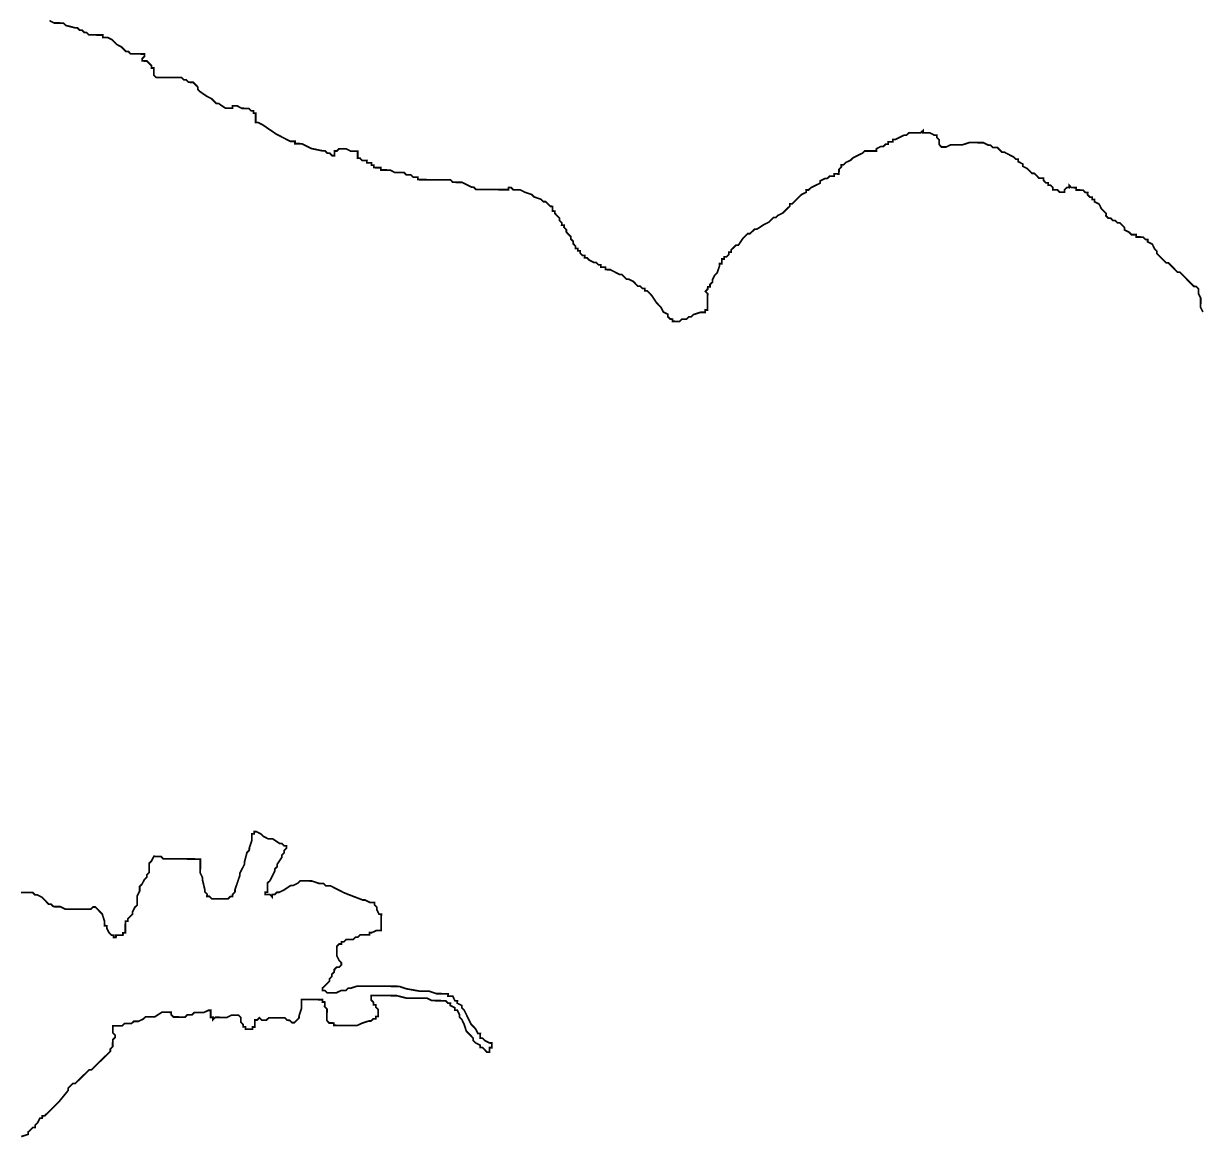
# Model space of a CAD drawing. Header units: metres. Extents: x 290190 to 339802, y 1811045 to 1991312.
# Drawn here: x 318539 to 320579, y 1882438 to 1884368 of the extents above; entities that cross this region are included whole.
import ezdxf

# ---------------------------------------------------------------- set-up
doc = ezdxf.new("R2010")
doc.units = ezdxf.units.M
doc.header["$MEASUREMENT"] = 0
doc.layers.add('HAZARDS LINE', color=1, linetype='Continuous')

msp = doc.modelspace()

# ---------------------------------------------------------------- linework, layer by layer
at = {"layer": 'HAZARDS LINE', "lineweight": 18}
for points in [[(318584.4, 1884372.6, 3.02, 3.02, 0), (318592.4, 1884368.5, 3.02, 3.02, 0), (318600.5, 1884368.5, 3.02, 3.02, 0), (318604.5, 1884368.4, 3.02, 3.02, 0), (318608.6, 1884368.4, 3.02, 3.02, 0), (318612.5, 1884364.3, 3.02, 3.02, 0), (318628.6, 1884360.2, 3.02, 3.02, 0), (318632.7, 1884360.1, 3.02, 3.02, 0), (318636.6, 1884356.1, 3.02, 3.02, 0), (318640.7, 1884356, 3.02, 3.02, 0), (318644.7, 1884352, 3.02, 3.02, 0), (318648.7, 1884351.9, 3.02, 3.02, 0), (318652.7, 1884347.9, 3.02, 3.02, 0), (318656.7, 1884347.8, 3.02, 3.02, 0), (318660.7, 1884347.8, 3.02, 3.02, 0), (318664.8, 1884347.8, 3.02, 3.02, 0), (318668.8, 1884347.7, 3.02, 3.02, 0), (318672.8, 1884347.7, 3.02, 3.02, 0), (318676.9, 1884347.7, 3.02, 3.02, 0), (318676.8, 1884343.6, 3.02, 3.02, 0), (318684.9, 1884343.6, 3.02, 3.02, 0), (318692.9, 1884339.5, 3.02, 3.02, 0), (318696.9, 1884335.4, 3.02, 3.02, 0), (318700.9, 1884331.3, 3.02, 3.02, 0), (318708.9, 1884327.2, 3.02, 3.02, 0), (318716.9, 1884319.1, 3.02, 3.02, 0), (318720.9, 1884319.1, 3.02, 3.02, 0), (318724.9, 1884315, 3.02, 3.02, 0), (318728.9, 1884315, 3.02, 3.02, 0), (318733, 1884314.9, 3.02, 3.02, 0), (318737, 1884314.9, 3.02, 3.02, 0), (318741, 1884314.9, 3.02, 3.02, 0), (318745, 1884314.8, 3.02, 3.02, 0), (318749.1, 1884314.8, 3.02, 3.02, 0), (318749, 1884310.8, 3.02, 3.02, 0), (318745, 1884306.8, 3.02, 3.02, 0), (318744.9, 1884302.8, 3.02, 3.02, 0), (318749, 1884302.7, 3.02, 3.02, 0), (318753, 1884302.7, 3.02, 3.02, 0), (318757, 1884298.6, 3.02, 3.02, 0), (318761, 1884294.6, 3.02, 3.02, 0), (318760.9, 1884290.5, 3.02, 3.02, 0), (318765, 1884290.5, 3.02, 3.02, 0), (318764.9, 1884286.5, 3.02, 3.02, 0), (318764.9, 1884282.4, 3.02, 3.02, 0), (318764.9, 1884278.4, 3.02, 3.02, 0), (318768.9, 1884274.3, 3.02, 3.02, 0), (318772.9, 1884274.3, 3.02, 3.02, 0), (318780.9, 1884274.2, 3.02, 3.02, 0), (318785, 1884274.2, 3.02, 3.02, 0), (318793, 1884274.1, 3.02, 3.02, 0), (318797.1, 1884274.1, 3.02, 3.02, 0), (318801.1, 1884274.1, 3.02, 3.02, 0), (318805.1, 1884274, 3.02, 3.02, 0), (318813.2, 1884274, 3.02, 3.02, 0), (318817.2, 1884269.9, 3.02, 3.02, 0), (318821.2, 1884269.9, 3.02, 3.02, 0), (318825.2, 1884265.8, 3.02, 3.02, 0), (318833.2, 1884265.7, 3.02, 3.02, 0), (318837.2, 1884261.7, 3.02, 3.02, 0), (318841.2, 1884257.6, 3.02, 3.02, 0), (318841.2, 1884253.6, 3.02, 3.02, 0), (318845.2, 1884249.5, 3.02, 3.02, 0), (318857.2, 1884241.3, 3.02, 3.02, 0), (318865.2, 1884237.3, 3.02, 3.02, 0), (318869.2, 1884233.2, 3.02, 3.02, 0), (318873.2, 1884229.1, 3.02, 3.02, 0), (318877.2, 1884229.1, 3.02, 3.02, 0), (318889.2, 1884220.9, 3.02, 3.02, 0), (318893.3, 1884220.9, 3.02, 3.02, 0), (318897.3, 1884220.9, 3.02, 3.02, 0), (318901.3, 1884220.8, 3.02, 3.02, 0), (318901.4, 1884224.9, 3.02, 3.02, 0), (318905.4, 1884224.8, 3.02, 3.02, 0), (318909.4, 1884224.8, 3.02, 3.02, 0), (318917.4, 1884220.7, 3.02, 3.02, 0), (318921.5, 1884220.6, 3.02, 3.02, 0), (318925.5, 1884220.6, 3.02, 3.02, 0), (318929.5, 1884220.6, 3.02, 3.02, 0), (318933.5, 1884216.5, 3.02, 3.02, 0), (318937.5, 1884216.5, 3.02, 3.02, 0), (318937.5, 1884212.4, 3.02, 3.02, 0), (318941.5, 1884212.4, 3.02, 3.02, 0), (318941.5, 1884208.4, 3.02, 3.02, 0), (318941.5, 1884204.4, 3.02, 3.02, 0), (318941.4, 1884200.3, 3.02, 3.02, 0), (318941.4, 1884196.3, 3.02, 3.02, 0), (318945.4, 1884196.3, 3.02, 3.02, 0), (318953.4, 1884192.2, 3.02, 3.02, 0), (318977.5, 1884175.8, 3.02, 3.02, 0), (318985.5, 1884171.7, 3.02, 3.02, 0), (318993.5, 1884167.6, 3.02, 3.02, 0), (319001.5, 1884163.5, 3.02, 3.02, 0), (319005.5, 1884163.5, 3.02, 3.02, 0), (319009.6, 1884163.5, 3.02, 3.02, 0), (319009.5, 1884159.5, 3.02, 3.02, 0), (319017.6, 1884159.4, 3.02, 3.02, 0), (319021.6, 1884159.3, 3.02, 3.02, 0), (319029.6, 1884155.2, 3.02, 3.02, 0), (319037.7, 1884151.1, 3.02, 3.02, 0), (319057.8, 1884146.9, 3.02, 3.02, 0), (319061.8, 1884146.9, 3.02, 3.02, 0), (319065.8, 1884142.8, 3.02, 3.02, 0), (319069.8, 1884142.8, 3.02, 3.02, 0), (319073.8, 1884138.7, 3.02, 3.02, 0), (319077.8, 1884138.7, 3.02, 3.02, 0), (319077.9, 1884142.7, 3.02, 3.02, 0), (319077.9, 1884146.8, 3.02, 3.02, 0), (319081.9, 1884146.7, 3.02, 3.02, 0), (319086, 1884150.7, 3.02, 3.02, 0), (319090, 1884150.7, 3.02, 3.02, 0), (319094.1, 1884150.7, 3.02, 3.02, 0), (319098.1, 1884150.6, 3.02, 3.02, 0), (319106.1, 1884146.5, 3.02, 3.02, 0), (319110.1, 1884146.5, 3.02, 3.02, 0), (319114.2, 1884146.5, 3.02, 3.02, 0), (319118.2, 1884146.4, 3.02, 3.02, 0), (319118.1, 1884142.4, 3.02, 3.02, 0), (319118.1, 1884138.4, 3.02, 3.02, 0), (319118.1, 1884134.3, 3.02, 3.02, 0), (319122.1, 1884134.3, 3.02, 3.02, 0), (319126.1, 1884130.2, 3.02, 3.02, 0), (319130.1, 1884130.2, 3.02, 3.02, 0), (319134.2, 1884130.2, 3.02, 3.02, 0), (319134.1, 1884126.1, 3.02, 3.02, 0), (319138.1, 1884126.1, 3.02, 3.02, 0), (319142.2, 1884126.1, 3.02, 3.02, 0), (319142.1, 1884122, 3.02, 3.02, 0), (319146.2, 1884122, 3.02, 3.02, 0), (319146.1, 1884118, 3.02, 3.02, 0), (319150.2, 1884117.9, 3.02, 3.02, 0), (319154.2, 1884117.9, 3.02, 3.02, 0), (319158.2, 1884117.9, 3.02, 3.02, 0), (319158.2, 1884113.8, 3.02, 3.02, 0), (319162.2, 1884113.8, 3.02, 3.02, 0), (319166.2, 1884113.8, 3.02, 3.02, 0), (319174.3, 1884113.7, 3.02, 3.02, 0), (319182.3, 1884109.6, 3.02, 3.02, 0), (319186.3, 1884109.6, 3.02, 3.02, 0), (319190.4, 1884109.5, 3.02, 3.02, 0), (319198.4, 1884109.5, 3.02, 3.02, 0), (319202.4, 1884105.4, 3.02, 3.02, 0), (319206.4, 1884105.4, 3.02, 3.02, 0), (319210.5, 1884105.3, 3.02, 3.02, 0), (319214.5, 1884101.3, 3.02, 3.02, 0), (319222.5, 1884101.2, 3.02, 3.02, 0), (319222.5, 1884097.2, 3.02, 3.02, 0), (319226.5, 1884097.1, 3.02, 3.02, 0), (319230.5, 1884097.1, 3.02, 3.02, 0), (319234.6, 1884097.1, 3.02, 3.02, 0), (319238.6, 1884097, 3.02, 3.02, 0), (319242.6, 1884097, 3.02, 3.02, 0), (319246.7, 1884097, 3.02, 3.02, 0), (319250.7, 1884096.9, 3.02, 3.02, 0), (319254.7, 1884096.9, 3.02, 3.02, 0), (319258.7, 1884096.9, 3.02, 3.02, 0), (319266.8, 1884096.8, 3.02, 3.02, 0), (319270.8, 1884096.8, 3.02, 3.02, 0), (319278.9, 1884096.7, 3.02, 3.02, 0), (319282.9, 1884092.6, 3.02, 3.02, 0), (319290.9, 1884092.5, 3.02, 3.02, 0), (319294.9, 1884092.5, 3.02, 3.02, 0), (319299, 1884092.5, 3.02, 3.02, 0), (319315, 1884084.3, 3.02, 3.02, 0), (319319, 1884084.2, 3.02, 3.02, 0), (319323, 1884080.2, 3.02, 3.02, 0), (319327.1, 1884080.1, 3.02, 3.02, 0), (319331.1, 1884080.1, 3.02, 3.02, 0), (319343.2, 1884080, 3.02, 3.02, 0), (319347.2, 1884080, 3.02, 3.02, 0), (319351.2, 1884079.9, 3.02, 3.02, 0), (319359.3, 1884079.9, 3.02, 3.02, 0), (319363.3, 1884079.8, 3.02, 3.02, 0), (319367.3, 1884079.8, 3.02, 3.02, 0), (319379.4, 1884079.7, 3.02, 3.02, 0), (319379.5, 1884083.7, 3.02, 3.02, 0), (319383.5, 1884083.7, 3.02, 3.02, 0), (319387.5, 1884079.6, 3.02, 3.02, 0), (319391.5, 1884079.6, 3.02, 3.02, 0), (319395.5, 1884079.6, 3.02, 3.02, 0), (319399.6, 1884079.5, 3.02, 3.02, 0), (319407.6, 1884075.4, 3.02, 3.02, 0), (319419.6, 1884071.3, 3.02, 3.02, 0), (319423.6, 1884067.2, 3.02, 3.02, 0), (319435.7, 1884063.1, 3.02, 3.02, 0), (319439.7, 1884059, 3.02, 3.02, 0), (319443.7, 1884059, 3.02, 3.02, 0), (319447.7, 1884054.9, 3.02, 3.02, 0), (319451.7, 1884050.9, 3.02, 3.02, 0), (319455.7, 1884050.8, 3.02, 3.02, 0), (319455.7, 1884046.8, 3.02, 3.02, 0), (319455.6, 1884042.8, 3.02, 3.02, 0), (319459.7, 1884042.7, 3.02, 3.02, 0), (319459.6, 1884038.7, 3.02, 3.02, 0), (319463.6, 1884034.6, 3.02, 3.02, 0), (319467.6, 1884030.6, 3.02, 3.02, 0), (319467.6, 1884026.6, 3.02, 3.02, 0), (319471.6, 1884022.5, 3.02, 3.02, 0), (319471.5, 1884018.5, 3.02, 3.02, 0), (319475.6, 1884018.4, 3.02, 3.02, 0), (319475.5, 1884014.4, 3.02, 3.02, 0), (319479.5, 1884010.3, 3.02, 3.02, 0), (319479.5, 1884006.3, 3.02, 3.02, 0), (319483.5, 1884002.2, 3.02, 3.02, 0), (319487.5, 1883998.2, 3.02, 3.02, 0), (319487.4, 1883994.2, 3.02, 3.02, 0), (319491.4, 1883990.1, 3.02, 3.02, 0), (319491.4, 1883986.1, 3.02, 3.02, 0), (319495.4, 1883982, 3.02, 3.02, 0), (319495.4, 1883978, 3.02, 3.02, 0), (319499.4, 1883977.9, 3.02, 3.02, 0), (319499.3, 1883973.9, 3.02, 3.02, 0), (319503.4, 1883973.9, 3.02, 3.02, 0), (319503.3, 1883969.8, 3.02, 3.02, 0), (319507.3, 1883965.8, 3.02, 3.02, 0), (319511.4, 1883965.7, 3.02, 3.02, 0), (319511.3, 1883961.7, 3.02, 3.02, 0), (319515.4, 1883961.7, 3.02, 3.02, 0), (319519.3, 1883957.6, 3.02, 3.02, 0), (319527.4, 1883953.5, 3.02, 3.02, 0), (319531.4, 1883953.5, 3.02, 3.02, 0), (319535.4, 1883949.4, 3.02, 3.02, 0), (319539.4, 1883949.4, 3.02, 3.02, 0), (319539.4, 1883945.4, 3.02, 3.02, 0), (319543.4, 1883945.3, 3.02, 3.02, 0), (319547.4, 1883945.3, 3.02, 3.02, 0), (319547.4, 1883941.3, 3.02, 3.02, 0), (319551.4, 1883941.2, 3.02, 3.02, 0), (319555.5, 1883941.2, 3.02, 3.02, 0), (319563.5, 1883937.1, 3.02, 3.02, 0), (319571.5, 1883933, 3.02, 3.02, 0), (319575.5, 1883933, 3.02, 3.02, 0), (319579.5, 1883928.9, 3.02, 3.02, 0), (319583.5, 1883924.8, 3.02, 3.02, 0), (319587.5, 1883924.8, 3.02, 3.02, 0), (319595.6, 1883920.7, 3.02, 3.02, 0), (319599.5, 1883916.6, 3.02, 3.02, 0), (319603.5, 1883912.6, 3.02, 3.02, 0), (319607.6, 1883912.5, 3.02, 3.02, 0), (319611.6, 1883908.5, 3.02, 3.02, 0), (319615.6, 1883908.4, 3.02, 3.02, 0), (319615.6, 1883904.4, 3.02, 3.02, 0), (319619.6, 1883904.4, 3.02, 3.02, 0), (319623.6, 1883900.3, 3.02, 3.02, 0), (319627.6, 1883896.2, 3.02, 3.02, 0), (319635.5, 1883884.1, 3.02, 3.02, 0), (319643.5, 1883876, 3.02, 3.02, 0), (319647.5, 1883867.9, 3.02, 3.02, 0), (319655.5, 1883863.8, 3.02, 3.02, 0), (319655.4, 1883859.7, 3.02, 3.02, 0), (319659.4, 1883855.7, 3.02, 3.02, 0), (319663.5, 1883855.6, 3.02, 3.02, 0), (319663.4, 1883851.6, 3.02, 3.02, 0), (319667.5, 1883851.6, 3.02, 3.02, 0), (319671.5, 1883851.5, 3.02, 3.02, 0), (319675.5, 1883851.5, 3.02, 3.02, 0), (319679.6, 1883855.5, 3.02, 3.02, 0), (319683.6, 1883855.5, 3.02, 3.02, 0), (319687.6, 1883855.4, 3.02, 3.02, 0), (319691.7, 1883859.4, 3.02, 3.02, 0), (319695.7, 1883859.4, 3.02, 3.02, 0), (319699.8, 1883863.4, 3.02, 3.02, 0), (319711.9, 1883867.3, 3.02, 3.02, 0), (319715.9, 1883867.3, 3.02, 3.02, 0), (319720, 1883867.2, 3.02, 3.02, 0), (319720, 1883871.3, 3.02, 3.02, 0), (319724, 1883871.2, 3.02, 3.02, 0), (319724.1, 1883875.3, 3.02, 3.02, 0), (319724.1, 1883879.3, 3.02, 3.02, 0), (319724.1, 1883883.3, 3.02, 3.02, 0), (319724.2, 1883887.3, 3.02, 3.02, 0), (319724.2, 1883891.4, 3.02, 3.02, 0), (319724.2, 1883895.4, 3.02, 3.02, 0), (319724.3, 1883899.4, 3.02, 3.02, 0), (319720.3, 1883903.5, 3.02, 3.02, 0), (319724.3, 1883907.5, 3.02, 3.02, 0), (319724.4, 1883911.5, 3.02, 3.02, 0), (319728.4, 1883911.5, 3.02, 3.02, 0), (319728.4, 1883915.5, 3.02, 3.02, 0), (319732.5, 1883919.5, 3.02, 3.02, 0), (319732.5, 1883923.5, 3.02, 3.02, 0), (319736.6, 1883931.6, 3.02, 3.02, 0), (319740.7, 1883935.5, 3.02, 3.02, 0), (319744.8, 1883947.6, 3.02, 3.02, 0), (319744.9, 1883951.6, 3.02, 3.02, 0), (319748.9, 1883951.6, 3.02, 3.02, 0), (319749, 1883959.6, 3.02, 3.02, 0), (319753, 1883959.6, 3.02, 3.02, 0), (319753, 1883963.6, 3.02, 3.02, 0), (319757, 1883963.6, 3.02, 3.02, 0), (319761.1, 1883967.6, 3.02, 3.02, 0), (319761.1, 1883971.6, 3.02, 3.02, 0), (319765.2, 1883971.6, 3.02, 3.02, 0), (319765.2, 1883975.6, 3.02, 3.02, 0), (319769.3, 1883979.6, 3.02, 3.02, 0), (319773.3, 1883983.6, 3.02, 3.02, 0), (319777.4, 1883983.6, 3.02, 3.02, 0), (319785.5, 1883995.6, 3.02, 3.02, 0), (319789.6, 1883999.6, 3.02, 3.02, 0), (319793.6, 1884003.6, 3.02, 3.02, 0), (319797.7, 1884003.5, 3.02, 3.02, 0), (319805.8, 1884011.5, 3.02, 3.02, 0), (319809.8, 1884011.5, 3.02, 3.02, 0), (319822, 1884019.4, 3.02, 3.02, 0), (319830.1, 1884023.4, 3.02, 3.02, 0), (319834.1, 1884027.4, 3.02, 3.02, 0), (319838.2, 1884031.4, 3.02, 3.02, 0), (319842.2, 1884031.4, 3.02, 3.02, 0), (319846.3, 1884035.3, 3.02, 3.02, 0), (319854.4, 1884039.3, 3.02, 3.02, 0), (319858.4, 1884043.3, 3.02, 3.02, 0), (319862.5, 1884047.3, 3.02, 3.02, 0), (319866.6, 1884051.3, 3.02, 3.02, 0), (319866.6, 1884055.3, 3.02, 3.02, 0), (319870.6, 1884055.3, 3.02, 3.02, 0), (319878.8, 1884063.3, 3.02, 3.02, 0), (319886.9, 1884071.3, 3.02, 3.02, 0), (319895, 1884075.2, 3.02, 3.02, 0), (319895, 1884079.2, 3.02, 3.02, 0), (319899, 1884079.2, 3.02, 3.02, 0), (319903.1, 1884083.2, 3.02, 3.02, 0), (319919.3, 1884091.1, 3.02, 3.02, 0), (319919.3, 1884095.1, 3.02, 3.02, 0), (319927.4, 1884099.1, 3.02, 3.02, 0), (319931.4, 1884099.1, 3.02, 3.02, 0), (319935.5, 1884103.1, 3.02, 3.02, 0), (319943.5, 1884103, 3.02, 3.02, 0), (319943.6, 1884107, 3.02, 3.02, 0), (319947.6, 1884107, 3.02, 3.02, 0), (319951.6, 1884106.9, 3.02, 3.02, 0), (319951.7, 1884111, 3.02, 3.02, 0), (319951.7, 1884115, 3.02, 3.02, 0), (319955.8, 1884119, 3.02, 3.02, 0), (319955.8, 1884123, 3.02, 3.02, 0), (319959.8, 1884123, 3.02, 3.02, 0), (319963.9, 1884127, 3.02, 3.02, 0), (319972, 1884130.9, 3.02, 3.02, 0), (319976.1, 1884134.9, 3.02, 3.02, 0), (319984.1, 1884138.9, 3.02, 3.02, 0), (319992.2, 1884142.9, 3.02, 3.02, 0), (319996.3, 1884146.8, 3.02, 3.02, 0), (320000.3, 1884146.8, 3.02, 3.02, 0), (320004.3, 1884146.8, 3.02, 3.02, 0), (320008.4, 1884146.7, 3.02, 3.02, 0), (320012.4, 1884146.7, 3.02, 3.02, 0), (320016.4, 1884146.7, 3.02, 3.02, 0), (320016.5, 1884150.7, 3.02, 3.02, 0), (320024.6, 1884154.7, 3.02, 3.02, 0), (320028.6, 1884154.6, 3.02, 3.02, 0), (320032.6, 1884158.6, 3.02, 3.02, 0), (320036.7, 1884158.6, 3.02, 3.02, 0), (320036.7, 1884162.6, 3.02, 3.02, 0), (320040.7, 1884162.6, 3.02, 3.02, 0), (320044.8, 1884162.5, 3.02, 3.02, 0), (320044.8, 1884166.6, 3.02, 3.02, 0), (320048.8, 1884166.5, 3.02, 3.02, 0), (320056.9, 1884170.5, 3.02, 3.02, 0), (320065, 1884174.4, 3.02, 3.02, 0), (320069, 1884174.4, 3.02, 3.02, 0), (320073.1, 1884178.4, 3.02, 3.02, 0), (320081.2, 1884178.3, 3.02, 3.02, 0), (320085.2, 1884178.3, 3.02, 3.02, 0), (320089.2, 1884178.3, 3.02, 3.02, 0), (320093.2, 1884178.2, 3.02, 3.02, 0), (320097.3, 1884182.2, 3.02, 3.02, 0), (320097.3, 1884178.2, 3.02, 3.02, 0), (320101.3, 1884178.2, 3.02, 3.02, 0), (320105.3, 1884178.1, 3.02, 3.02, 0), (320109.3, 1884178.1, 3.02, 3.02, 0), (320117.4, 1884174, 3.02, 3.02, 0), (320121.4, 1884174, 3.02, 3.02, 0), (320121.4, 1884169.9, 3.02, 3.02, 0), (320125.4, 1884165.9, 3.02, 3.02, 0), (320125.3, 1884157.8, 3.02, 3.02, 0), (320129.3, 1884153.7, 3.02, 3.02, 0), (320133.3, 1884153.7, 3.02, 3.02, 0), (320137.3, 1884153.7, 3.02, 3.02, 0), (320145.4, 1884157.6, 3.02, 3.02, 0), (320149.5, 1884157.6, 3.02, 3.02, 0), (320157.5, 1884157.5, 3.02, 3.02, 0), (320161.5, 1884157.5, 3.02, 3.02, 0), (320165.6, 1884157.5, 3.02, 3.02, 0), (320177.7, 1884161.4, 3.02, 3.02, 0), (320185.7, 1884161.3, 3.02, 3.02, 0), (320189.8, 1884161.3, 3.02, 3.02, 0), (320193.8, 1884161.2, 3.02, 3.02, 0), (320197.8, 1884161.2, 3.02, 3.02, 0), (320201.8, 1884161.2, 3.02, 3.02, 0), (320209.9, 1884157.1, 3.02, 3.02, 0), (320213.9, 1884157, 3.02, 3.02, 0), (320217.9, 1884153, 3.02, 3.02, 0), (320225.9, 1884152.9, 3.02, 3.02, 0), (320233.9, 1884144.8, 3.02, 3.02, 0), (320238, 1884144.7, 3.02, 3.02, 0), (320246, 1884140.6, 3.02, 3.02, 0), (320254, 1884136.5, 3.02, 3.02, 0), (320258, 1884132.5, 3.02, 3.02, 0), (320262, 1884132.5, 3.02, 3.02, 0), (320262, 1884128.4, 3.02, 3.02, 0), (320270, 1884124.3, 3.02, 3.02, 0), (320270, 1884120.3, 3.02, 3.02, 0), (320278, 1884116.2, 3.02, 3.02, 0), (320282, 1884112.1, 3.02, 3.02, 0), (320286, 1884108.1, 3.02, 3.02, 0), (320290, 1884108, 3.02, 3.02, 0), (320294, 1884104, 3.02, 3.02, 0), (320298, 1884099.9, 3.02, 3.02, 0), (320302, 1884099.9, 3.02, 3.02, 0), (320306, 1884099.8, 3.02, 3.02, 0), (320306, 1884095.8, 3.02, 3.02, 0), (320310, 1884091.7, 3.02, 3.02, 0), (320314, 1884091.7, 3.02, 3.02, 0), (320314, 1884087.7, 3.02, 3.02, 0), (320318, 1884087.6, 3.02, 3.02, 0), (320322, 1884083.6, 3.02, 3.02, 0), (320322, 1884079.6, 3.02, 3.02, 0), (320326, 1884079.5, 3.02, 3.02, 0), (320330, 1884079.5, 3.02, 3.02, 0), (320334, 1884075.4, 3.02, 3.02, 0), (320338.1, 1884075.4, 3.02, 3.02, 0), (320342.1, 1884075.4, 3.02, 3.02, 0), (320342.1, 1884079.4, 3.02, 3.02, 0), (320346.2, 1884083.4, 3.02, 3.02, 0), (320350.2, 1884083.3, 3.02, 3.02, 0), (320350.2, 1884087.4, 3.02, 3.02, 0), (320354.2, 1884083.3, 3.02, 3.02, 0), (320358.3, 1884083.3, 3.02, 3.02, 0), (320362.3, 1884083.2, 3.02, 3.02, 0), (320362.3, 1884079.2, 3.02, 3.02, 0), (320366.3, 1884079.2, 3.02, 3.02, 0), (320370.3, 1884079.1, 3.02, 3.02, 0), (320374.3, 1884079.1, 3.02, 3.02, 0), (320378.3, 1884075, 3.02, 3.02, 0), (320382.4, 1884075, 3.02, 3.02, 0), (320382.3, 1884071, 3.02, 3.02, 0), (320386.3, 1884066.9, 3.02, 3.02, 0), (320390.3, 1884066.9, 3.02, 3.02, 0), (320390.3, 1884062.8, 3.02, 3.02, 0), (320394.3, 1884062.8, 3.02, 3.02, 0), (320394.3, 1884058.8, 3.02, 3.02, 0), (320402.3, 1884054.7, 3.02, 3.02, 0), (320406.3, 1884046.6, 3.02, 3.02, 0), (320414.3, 1884038.5, 3.02, 3.02, 0), (320414.2, 1884034.4, 3.02, 3.02, 0), (320418.2, 1884030.4, 3.02, 3.02, 0), (320422.3, 1884030.3, 3.02, 3.02, 0), (320426.2, 1884026.3, 3.02, 3.02, 0), (320430.3, 1884026.2, 3.02, 3.02, 0), (320434.3, 1884022.2, 3.02, 3.02, 0), (320438.3, 1884022.1, 3.02, 3.02, 0), (320442.3, 1884018.1, 3.02, 3.02, 0), (320446.3, 1884014, 3.02, 3.02, 0), (320446.2, 1884010, 3.02, 3.02, 0), (320454.3, 1884005.9, 3.02, 3.02, 0), (320458.3, 1884001.8, 3.02, 3.02, 0), (320462.3, 1884001.8, 3.02, 3.02, 0), (320466.3, 1884001.8, 3.02, 3.02, 0), (320466.3, 1883997.7, 3.02, 3.02, 0), (320470.3, 1883997.7, 3.02, 3.02, 0), (320474.3, 1883997.7, 3.02, 3.02, 0), (320478.4, 1883997.6, 3.02, 3.02, 0), (320482.4, 1883993.6, 3.02, 3.02, 0), (320486.4, 1883993.5, 3.02, 3.02, 0), (320486.3, 1883989.5, 3.02, 3.02, 0), (320494.4, 1883985.4, 3.02, 3.02, 0), (320498.3, 1883977.3, 3.02, 3.02, 0), (320502.3, 1883973.2, 3.02, 3.02, 0), (320502.3, 1883969.2, 3.02, 3.02, 0), (320506.3, 1883965.2, 3.02, 3.02, 0), (320510.3, 1883961.1, 3.02, 3.02, 0), (320514.3, 1883957, 3.02, 3.02, 0), (320518.3, 1883953, 3.02, 3.02, 0), (320522.3, 1883952.9, 3.02, 3.02, 0), (320526.3, 1883948.9, 3.02, 3.02, 0), (320534.3, 1883940.7, 3.02, 3.02, 0), (320538.2, 1883936.7, 3.02, 3.02, 0), (320542.3, 1883936.6, 3.02, 3.02, 0), (320550.3, 1883928.5, 3.02, 3.02, 0), (320558.2, 1883920.4, 3.02, 3.02, 0), (320562.2, 1883916.3, 3.02, 3.02, 0), (320566.2, 1883912.3, 3.02, 3.02, 0), (320570.3, 1883912.2, 3.02, 3.02, 0), (320574.3, 1883908.2, 3.02, 3.02, 0), (320574.2, 1883904.1, 3.02, 3.02, 0), (320574.2, 1883900.1, 3.02, 3.02, 0), (320578.1, 1883892, 3.02, 3.02, 0), (320578.1, 1883884, 3.02, 3.02, 0), (320578, 1883875.9, 3.02, 3.02, 0), (320582, 1883867.8, 3.02, 3.02, 0)], [(318535.4, 1882439.3, 3.02, 3.02, 0), (318547.5, 1882443.2, 3.02, 3.02, 0), (318547.6, 1882447.3, 3.02, 3.02, 0), (318555.7, 1882455.2, 3.02, 3.02, 0), (318559.7, 1882455.2, 3.02, 3.02, 0), (318559.7, 1882459.2, 3.02, 3.02, 0), (318563.8, 1882463.2, 3.02, 3.02, 0), (318567.9, 1882471.3, 3.02, 3.02, 0), (318571.9, 1882471.2, 3.02, 3.02, 0), (318572, 1882475.3, 3.02, 3.02, 0), (318576, 1882475.2, 3.02, 3.02, 0), (318580.1, 1882479.2, 3.02, 3.02, 0), (318588.2, 1882487.2, 3.02, 3.02, 0), (318592.2, 1882491.2, 3.02, 3.02, 0), (318596.3, 1882495.2, 3.02, 3.02, 0), (318600.4, 1882499.2, 3.02, 3.02, 0), (318616.7, 1882519.2, 3.02, 3.02, 0), (318616.7, 1882523.2, 3.02, 3.02, 0), (318620.7, 1882527.2, 3.02, 3.02, 0), (318624.8, 1882531.2, 3.02, 3.02, 0), (318628.8, 1882531.2, 3.02, 3.02, 0), (318632.9, 1882535.2, 3.02, 3.02, 0), (318637, 1882539.1, 3.02, 3.02, 0), (318641, 1882543.1, 3.02, 3.02, 0), (318649.2, 1882551.1, 3.02, 3.02, 0), (318653.2, 1882555.1, 3.02, 3.02, 0), (318657.2, 1882555.1, 3.02, 3.02, 0), (318661.3, 1882559.1, 3.02, 3.02, 0), (318669.4, 1882567.1, 3.02, 3.02, 0), (318673.5, 1882571.1, 3.02, 3.02, 0), (318681.6, 1882579, 3.02, 3.02, 0), (318689.7, 1882587, 3.02, 3.02, 0), (318689.8, 1882591.1, 3.02, 3.02, 0), (318693.8, 1882595.1, 3.02, 3.02, 0), (318693.9, 1882607.1, 3.02, 3.02, 0), (318698, 1882611.1, 3.02, 3.02, 0), (318698, 1882615.2, 3.02, 3.02, 0), (318694.1, 1882619.2, 3.02, 3.02, 0), (318694.2, 1882631.3, 3.02, 3.02, 0), (318710.3, 1882631.2, 3.02, 3.02, 0), (318714.3, 1882635.2, 3.02, 3.02, 0), (318726.4, 1882635.1, 3.02, 3.02, 0), (318730.5, 1882639, 3.02, 3.02, 0), (318738.5, 1882639, 3.02, 3.02, 0), (318746.6, 1882642.9, 3.02, 3.02, 0), (318750.7, 1882646.9, 3.02, 3.02, 0), (318766.8, 1882646.8, 3.02, 3.02, 0), (318779, 1882654.7, 3.02, 3.02, 0), (318795.1, 1882654.6, 3.02, 3.02, 0), (318795, 1882650.6, 3.02, 3.02, 0), (318799, 1882646.5, 3.02, 3.02, 0), (318819.2, 1882646.3, 3.02, 3.02, 0), (318823.2, 1882650.3, 3.02, 3.02, 0), (318831.3, 1882650.3, 3.02, 3.02, 0), (318835.3, 1882654.3, 3.02, 3.02, 0), (318851.4, 1882654.1, 3.02, 3.02, 0), (318859.5, 1882658.1, 3.02, 3.02, 0), (318863.6, 1882658, 3.02, 3.02, 0), (318863.5, 1882645.9, 3.02, 3.02, 0), (318867.5, 1882645.9, 3.02, 3.02, 0), (318867.5, 1882641.9, 3.02, 3.02, 0), (318871.5, 1882645.9, 3.02, 3.02, 0), (318891.7, 1882645.7, 3.02, 3.02, 0), (318899.7, 1882649.7, 3.02, 3.02, 0), (318911.8, 1882649.6, 3.02, 3.02, 0), (318915.8, 1882645.5, 3.02, 3.02, 0), (318915.8, 1882637.4, 3.02, 3.02, 0), (318919.7, 1882633.4, 3.02, 3.02, 0), (318919.7, 1882629.3, 3.02, 3.02, 0), (318923.7, 1882629.3, 3.02, 3.02, 0), (318923.7, 1882625.3, 3.02, 3.02, 0), (318935.8, 1882625.2, 3.02, 3.02, 0), (318935.8, 1882629.2, 3.02, 3.02, 0), (318939.8, 1882629.2, 3.02, 3.02, 0), (318940, 1882641.3, 3.02, 3.02, 0), (318944, 1882641.2, 3.02, 3.02, 0), (318948, 1882645.2, 3.02, 3.02, 0), (318952, 1882641.2, 3.02, 3.02, 0), (318960.1, 1882641.1, 3.02, 3.02, 0), (318964.2, 1882645.1, 3.02, 3.02, 0), (318992.3, 1882644.8, 3.02, 3.02, 0), (318996.3, 1882640.8, 3.02, 3.02, 0), (319000.4, 1882640.7, 3.02, 3.02, 0), (319004.4, 1882636.7, 3.02, 3.02, 0), (319008.4, 1882636.6, 3.02, 3.02, 0), (319012.5, 1882640.6, 3.02, 3.02, 0), (319016.5, 1882644.6, 3.02, 3.02, 0), (319016.6, 1882648.6, 3.02, 3.02, 0), (319020.7, 1882660.7, 3.02, 3.02, 0), (319020.8, 1882676.8, 3.02, 3.02, 0), (319057.1, 1882676.5, 3.02, 3.02, 0), (319057, 1882672.5, 3.02, 3.02, 0), (319061.1, 1882672.4, 3.02, 3.02, 0), (319061, 1882664.4, 3.02, 3.02, 0), (319065, 1882660.3, 3.02, 3.02, 0), (319064.8, 1882640.2, 3.02, 3.02, 0), (319068.8, 1882636.1, 3.02, 3.02, 0), (319076.9, 1882636, 3.02, 3.02, 0), (319076.8, 1882632, 3.02, 3.02, 0), (319117.1, 1882631.7, 3.02, 3.02, 0), (319125.2, 1882635.6, 3.02, 3.02, 0), (319137.3, 1882639.5, 3.02, 3.02, 0), (319141.3, 1882639.5, 3.02, 3.02, 0), (319145.4, 1882643.5, 3.02, 3.02, 0), (319149.4, 1882643.5, 3.02, 3.02, 0), (319149.5, 1882647.5, 3.02, 3.02, 0), (319153.5, 1882647.5, 3.02, 3.02, 0), (319153.6, 1882659.5, 3.02, 3.02, 0), (319149.6, 1882663.6, 3.02, 3.02, 0), (319149.6, 1882667.6, 3.02, 3.02, 0), (319145.6, 1882667.7, 3.02, 3.02, 0), (319145.6, 1882671.7, 3.02, 3.02, 0), (319141.7, 1882675.8, 3.02, 3.02, 0), (319141.7, 1882683.8, 3.02, 3.02, 0), (319186, 1882683.4, 3.02, 3.02, 0), (319202.1, 1882679.3, 3.02, 3.02, 0), (319238.4, 1882678.9, 3.02, 3.02, 0), (319246.4, 1882674.9, 3.02, 3.02, 0), (319270.5, 1882674.6, 3.02, 3.02, 0), (319274.5, 1882670.6, 3.02, 3.02, 0), (319278.6, 1882670.5, 3.02, 3.02, 0), (319278.5, 1882666.5, 3.02, 3.02, 0), (319286.5, 1882662.4, 3.02, 3.02, 0), (319286.5, 1882658.4, 3.02, 3.02, 0), (319290.5, 1882658.4, 3.02, 3.02, 0), (319294.5, 1882650.3, 3.02, 3.02, 0), (319294.5, 1882646.2, 3.02, 3.02, 0), (319298.5, 1882642.2, 3.02, 3.02, 0), (319302.4, 1882634.1, 3.02, 3.02, 0), (319306.3, 1882622, 3.02, 3.02, 0), (319310.3, 1882617.9, 3.02, 3.02, 0), (319318.3, 1882609.8, 3.02, 3.02, 0), (319318.3, 1882605.7, 3.02, 3.02, 0), (319322.3, 1882601.7, 3.02, 3.02, 0), (319330.3, 1882597.6, 3.02, 3.02, 0), (319330.3, 1882593.5, 3.02, 3.02, 0), (319334.3, 1882593.5, 3.02, 3.02, 0), (319338.3, 1882589.5, 3.02, 3.02, 0), (319342.3, 1882585.4, 3.02, 3.02, 0), (319346.3, 1882585.4, 3.02, 3.02, 0), (319346.4, 1882593.4, 3.02, 3.02, 0), (319350.4, 1882593.4, 3.02, 3.02, 0), (319350.5, 1882601.4, 3.02, 3.02, 0), (319346.4, 1882601.5, 3.02, 3.02, 0), (319338.4, 1882605.6, 3.02, 3.02, 0), (319334.4, 1882609.6, 3.02, 3.02, 0), (319330.4, 1882609.7, 3.02, 3.02, 0), (319330.5, 1882617.7, 3.02, 3.02, 0), (319326.4, 1882617.8, 3.02, 3.02, 0), (319322.5, 1882625.8, 3.02, 3.02, 0), (319314.5, 1882634, 3.02, 3.02, 0), (319310.5, 1882642.1, 3.02, 3.02, 0), (319306.6, 1882650.2, 3.02, 3.02, 0), (319302.6, 1882658.2, 3.02, 3.02, 0), (319298.6, 1882662.3, 3.02, 3.02, 0), (319298.7, 1882666.3, 3.02, 3.02, 0), (319290.6, 1882670.4, 3.02, 3.02, 0), (319290.7, 1882674.5, 3.02, 3.02, 0), (319286.7, 1882674.5, 3.02, 3.02, 0), (319282.7, 1882682.6, 3.02, 3.02, 0), (319278.7, 1882682.6, 3.02, 3.02, 0), (319274.6, 1882682.7, 3.02, 3.02, 0), (319274.7, 1882686.7, 3.02, 3.02, 0), (319270.6, 1882686.7, 3.02, 3.02, 0), (319266.6, 1882686.8, 3.02, 3.02, 0), (319254.5, 1882686.9, 3.02, 3.02, 0), (319242.5, 1882691, 3.02, 3.02, 0), (319230.4, 1882691.1, 3.02, 3.02, 0), (319226.4, 1882691.1, 3.02, 3.02, 0), (319202.2, 1882695.4, 3.02, 3.02, 0), (319190.2, 1882699.5, 3.02, 3.02, 0), (319182.1, 1882699.6, 3.02, 3.02, 0), (319178.1, 1882699.6, 3.02, 3.02, 0), (319174.1, 1882699.7, 3.02, 3.02, 0), (319170.1, 1882699.7, 3.02, 3.02, 0), (319153.9, 1882699.8, 3.02, 3.02, 0), (319145.9, 1882699.9, 3.02, 3.02, 0), (319141.9, 1882699.9, 3.02, 3.02, 0), (319129.8, 1882700, 3.02, 3.02, 0), (319125.8, 1882700.1, 3.02, 3.02, 0), (319121.7, 1882700.1, 3.02, 3.02, 0), (319117.7, 1882700.1, 3.02, 3.02, 0), (319105.6, 1882696.2, 3.02, 3.02, 0), (319101.6, 1882696.3, 3.02, 3.02, 0), (319097.5, 1882692.3, 3.02, 3.02, 0), (319093.5, 1882692.3, 3.02, 3.02, 0), (319089.4, 1882692.3, 3.02, 3.02, 0), (319081.3, 1882688.4, 3.02, 3.02, 0), (319077.3, 1882688.4, 3.02, 3.02, 0), (319073.3, 1882688.4, 3.02, 3.02, 0), (319069.3, 1882688.5, 3.02, 3.02, 0), (319065.2, 1882688.5, 3.02, 3.02, 0), (319061.2, 1882692.6, 3.02, 3.02, 0), (319057.2, 1882692.6, 3.02, 3.02, 0), (319057.2, 1882696.6, 3.02, 3.02, 0), (319065.4, 1882704.6, 3.02, 3.02, 0), (319069.4, 1882708.6, 3.02, 3.02, 0), (319069.5, 1882712.6, 3.02, 3.02, 0), (319073.5, 1882716.6, 3.02, 3.02, 0), (319073.6, 1882720.7, 3.02, 3.02, 0), (319077.6, 1882724.7, 3.02, 3.02, 0), (319077.7, 1882728.7, 3.02, 3.02, 0), (319081.7, 1882732.7, 3.02, 3.02, 0), (319085.8, 1882732.6, 3.02, 3.02, 0), (319089.8, 1882736.6, 3.02, 3.02, 0), (319089.9, 1882740.7, 3.02, 3.02, 0), (319085.9, 1882744.7, 3.02, 3.02, 0), (319081.9, 1882752.8, 3.02, 3.02, 0), (319081.9, 1882756.9, 3.02, 3.02, 0), (319082, 1882760.9, 3.02, 3.02, 0), (319082, 1882764.9, 3.02, 3.02, 0), (319082, 1882768.9, 3.02, 3.02, 0), (319086.1, 1882772.9, 3.02, 3.02, 0), (319090.1, 1882772.9, 3.02, 3.02, 0), (319090.2, 1882776.9, 3.02, 3.02, 0), (319094.2, 1882776.9, 3.02, 3.02, 0), (319098.3, 1882780.9, 3.02, 3.02, 0), (319102.3, 1882780.8, 3.02, 3.02, 0), (319106.3, 1882780.8, 3.02, 3.02, 0), (319110.3, 1882780.8, 3.02, 3.02, 0), (319114.4, 1882784.8, 3.02, 3.02, 0), (319118.4, 1882784.7, 3.02, 3.02, 0), (319122.5, 1882788.7, 3.02, 3.02, 0), (319134.6, 1882788.6, 3.02, 3.02, 0), (319138.6, 1882788.6, 3.02, 3.02, 0), (319138.6, 1882792.6, 3.02, 3.02, 0), (319142.7, 1882792.6, 3.02, 3.02, 0), (319150.8, 1882796.5, 3.02, 3.02, 0), (319154.8, 1882796.5, 3.02, 3.02, 0), (319158.8, 1882796.5, 3.02, 3.02, 0), (319158.9, 1882800.5, 3.02, 3.02, 0), (319158.9, 1882804.5, 3.02, 3.02, 0), (319158.9, 1882808.6, 3.02, 3.02, 0), (319159, 1882812.6, 3.02, 3.02, 0), (319159, 1882816.6, 3.02, 3.02, 0), (319159, 1882820.6, 3.02, 3.02, 0), (319159.1, 1882824.7, 3.02, 3.02, 0), (319155, 1882824.7, 3.02, 3.02, 0), (319151.1, 1882832.8, 3.02, 3.02, 0), (319151.1, 1882836.8, 3.02, 3.02, 0), (319147.1, 1882840.9, 3.02, 3.02, 0), (319147.2, 1882844.9, 3.02, 3.02, 0), (319143.1, 1882845, 3.02, 3.02, 0), (319139.1, 1882845, 3.02, 3.02, 0), (319131.1, 1882849.1, 3.02, 3.02, 0), (319127, 1882849.1, 3.02, 3.02, 0), (319094.9, 1882861.5, 3.02, 3.02, 0), (319086.9, 1882865.6, 3.02, 3.02, 0), (319070.9, 1882873.8, 3.02, 3.02, 0), (319062.8, 1882873.8, 3.02, 3.02, 0), (319058.8, 1882877.9, 3.02, 3.02, 0), (319054.8, 1882877.9, 3.02, 3.02, 0), (319050.8, 1882878, 3.02, 3.02, 0), (319038.7, 1882882.1, 3.02, 3.02, 0), (319030.7, 1882882.2, 3.02, 3.02, 0), (319026.6, 1882882.2, 3.02, 3.02, 0), (319022.6, 1882882.3, 3.02, 3.02, 0), (319018.6, 1882882.3, 3.02, 3.02, 0), (319014.5, 1882878.3, 3.02, 3.02, 0), (319006.4, 1882874.3, 3.02, 3.02, 0), (319002.4, 1882874.4, 3.02, 3.02, 0), (318990.2, 1882866.4, 3.02, 3.02, 0), (318982.2, 1882862.5, 3.02, 3.02, 0), (318978.1, 1882862.5, 3.02, 3.02, 0), (318974.1, 1882858.5, 3.02, 3.02, 0), (318970, 1882858.5, 3.02, 3.02, 0), (318970, 1882854.5, 3.02, 3.02, 0), (318966, 1882858.6, 3.02, 3.02, 0), (318962, 1882858.6, 3.02, 3.02, 0), (318958, 1882858.6, 3.02, 3.02, 0), (318958, 1882862.7, 3.02, 3.02, 0), (318962, 1882862.6, 3.02, 3.02, 0), (318962.1, 1882866.7, 3.02, 3.02, 0), (318962.1, 1882870.7, 3.02, 3.02, 0), (318962.1, 1882874.7, 3.02, 3.02, 0), (318962.2, 1882878.8, 3.02, 3.02, 0), (318966.2, 1882882.7, 3.02, 3.02, 0), (318970.3, 1882890.8, 3.02, 3.02, 0), (318974.4, 1882898.8, 3.02, 3.02, 0), (318974.5, 1882902.8, 3.02, 3.02, 0), (318978.5, 1882906.8, 3.02, 3.02, 0), (318978.5, 1882910.8, 3.02, 3.02, 0), (318986.7, 1882922.9, 3.02, 3.02, 0), (318986.7, 1882926.9, 3.02, 3.02, 0), (318990.8, 1882930.9, 3.02, 3.02, 0), (318990.8, 1882934.9, 3.02, 3.02, 0), (318994.9, 1882938.9, 3.02, 3.02, 0), (318994.9, 1882942.9, 3.02, 3.02, 0), (318990.9, 1882943, 3.02, 3.02, 0), (318986.9, 1882947, 3.02, 3.02, 0), (318982.9, 1882947.1, 3.02, 3.02, 0), (318970.9, 1882955.2, 3.02, 3.02, 0), (318966.9, 1882955.3, 3.02, 3.02, 0), (318962.8, 1882955.3, 3.02, 3.02, 0), (318954.8, 1882959.4, 3.02, 3.02, 0), (318950.8, 1882963.5, 3.02, 3.02, 0), (318942.8, 1882967.6, 3.02, 3.02, 0), (318938.8, 1882967.6, 3.02, 3.02, 0), (318938.7, 1882963.6, 3.02, 3.02, 0), (318934.7, 1882963.6, 3.02, 3.02, 0), (318934.7, 1882959.6, 3.02, 3.02, 0), (318934.6, 1882951.5, 3.02, 3.02, 0), (318930.5, 1882939.5, 3.02, 3.02, 0), (318930.4, 1882935.4, 3.02, 3.02, 0), (318926.4, 1882931.4, 3.02, 3.02, 0), (318922.2, 1882915.4, 3.02, 3.02, 0), (318922.2, 1882911.3, 3.02, 3.02, 0), (318918.1, 1882903.3, 3.02, 3.02, 0), (318914, 1882895.3, 3.02, 3.02, 0), (318913.9, 1882891.3, 3.02, 3.02, 0), (318909.8, 1882879.2, 3.02, 3.02, 0), (318905.7, 1882867.2, 3.02, 3.02, 0), (318905.6, 1882863.1, 3.02, 3.02, 0), (318901.6, 1882859.1, 3.02, 3.02, 0), (318901.5, 1882855.1, 3.02, 3.02, 0), (318897.5, 1882855.1, 3.02, 3.02, 0), (318893.4, 1882851.1, 3.02, 3.02, 0), (318889.4, 1882851.2, 3.02, 3.02, 0), (318885.4, 1882851.2, 3.02, 3.02, 0), (318869.3, 1882851.4, 3.02, 3.02, 0), (318865.2, 1882851.4, 3.02, 3.02, 0), (318861.3, 1882855.5, 3.02, 3.02, 0), (318857.2, 1882855.5, 3.02, 3.02, 0), (318857.3, 1882859.5, 3.02, 3.02, 0), (318853.3, 1882863.6, 3.02, 3.02, 0), (318853.3, 1882867.6, 3.02, 3.02, 0), (318849.4, 1882883.8, 3.02, 3.02, 0), (318849.5, 1882887.8, 3.02, 3.02, 0), (318845.5, 1882895.9, 3.02, 3.02, 0), (318845.5, 1882899.9, 3.02, 3.02, 0), (318845.6, 1882903.9, 3.02, 3.02, 0), (318845.6, 1882912, 3.02, 3.02, 0), (318845.7, 1882920.1, 3.02, 3.02, 0), (318841.7, 1882920.1, 3.02, 3.02, 0), (318837.6, 1882920.1, 3.02, 3.02, 0), (318833.6, 1882920.2, 3.02, 3.02, 0), (318829.6, 1882920.2, 3.02, 3.02, 0), (318817.5, 1882920.3, 3.02, 3.02, 0), (318809.5, 1882920.4, 3.02, 3.02, 0), (318805.4, 1882920.4, 3.02, 3.02, 0), (318797.4, 1882920.5, 3.02, 3.02, 0), (318793.3, 1882920.5, 3.02, 3.02, 0), (318785.3, 1882920.6, 3.02, 3.02, 0), (318781.3, 1882920.6, 3.02, 3.02, 0), (318777.3, 1882924.7, 3.02, 3.02, 0), (318773.2, 1882924.7, 3.02, 3.02, 0), (318769.2, 1882924.7, 3.02, 3.02, 0), (318765.2, 1882924.8, 3.02, 3.02, 0), (318761.1, 1882916.8, 3.02, 3.02, 0), (318757, 1882912.8, 3.02, 3.02, 0), (318757, 1882908.7, 3.02, 3.02, 0), (318756.9, 1882896.7, 3.02, 3.02, 0), (318752.8, 1882892.7, 3.02, 3.02, 0), (318752.8, 1882888.6, 3.02, 3.02, 0), (318748.7, 1882884.6, 3.02, 3.02, 0), (318744.6, 1882876.6, 3.02, 3.02, 0), (318740.6, 1882872.6, 3.02, 3.02, 0), (318740.5, 1882864.6, 3.02, 3.02, 0), (318736.4, 1882856.5, 3.02, 3.02, 0), (318736.3, 1882848.5, 3.02, 3.02, 0), (318736.3, 1882844.5, 3.02, 3.02, 0), (318736.3, 1882840.4, 3.02, 3.02, 0), (318732.2, 1882836.4, 3.02, 3.02, 0), (318728.1, 1882828.4, 3.02, 3.02, 0), (318728.1, 1882824.4, 3.02, 3.02, 0), (318724, 1882820.4, 3.02, 3.02, 0), (318719.9, 1882816.4, 3.02, 3.02, 0), (318719.9, 1882812.4, 3.02, 3.02, 0), (318715.9, 1882812.4, 3.02, 3.02, 0), (318715.8, 1882808.4, 3.02, 3.02, 0), (318715.8, 1882804.4, 3.02, 3.02, 0), (318715.8, 1882800.3, 3.02, 3.02, 0), (318715.7, 1882796.3, 3.02, 3.02, 0), (318715.7, 1882792.3, 3.02, 3.02, 0), (318711.7, 1882792.3, 3.02, 3.02, 0), (318711.6, 1882788.3, 3.02, 3.02, 0), (318707.6, 1882788.3, 3.02, 3.02, 0), (318699.6, 1882788.4, 3.02, 3.02, 0), (318699.5, 1882784.3, 3.02, 3.02, 0), (318695.5, 1882784.4, 3.02, 3.02, 0), (318695.5, 1882788.4, 3.02, 3.02, 0), (318691.5, 1882788.4, 3.02, 3.02, 0), (318687.5, 1882792.5, 3.02, 3.02, 0), (318683.5, 1882800.6, 3.02, 3.02, 0), (318683.6, 1882804.6, 3.02, 3.02, 0), (318679.6, 1882804.7, 3.02, 3.02, 0), (318679.6, 1882808.7, 3.02, 3.02, 0), (318679.6, 1882812.7, 3.02, 3.02, 0), (318675.7, 1882824.8, 3.02, 3.02, 0), (318671.7, 1882828.9, 3.02, 3.02, 0), (318667.7, 1882833, 3.02, 3.02, 0), (318663.7, 1882837, 3.02, 3.02, 0), (318659.7, 1882837.1, 3.02, 3.02, 0), (318655.6, 1882833.1, 3.02, 3.02, 0), (318643.5, 1882833.2, 3.02, 3.02, 0), (318639.5, 1882833.2, 3.02, 3.02, 0), (318631.5, 1882833.3, 3.02, 3.02, 0), (318627.4, 1882833.3, 3.02, 3.02, 0), (318623.4, 1882833.4, 3.02, 3.02, 0), (318619.4, 1882833.4, 3.02, 3.02, 0), (318615.4, 1882833.4, 3.02, 3.02, 0), (318611.3, 1882833.5, 3.02, 3.02, 0), (318603.3, 1882837.6, 3.02, 3.02, 0), (318599.3, 1882837.6, 3.02, 3.02, 0), (318591.2, 1882837.7, 3.02, 3.02, 0), (318587.2, 1882841.7, 3.02, 3.02, 0), (318583.2, 1882841.8, 3.02, 3.02, 0), (318579.2, 1882845.8, 3.02, 3.02, 0), (318571.2, 1882854, 3.02, 3.02, 0), (318563.2, 1882858, 3.02, 3.02, 0), (318559.2, 1882858.1, 3.02, 3.02, 0), (318555.2, 1882862.1, 3.02, 3.02, 0), (318551.2, 1882862.2, 3.02, 3.02, 0), (318543.1, 1882862.3, 3.02, 3.02, 0), (318539.1, 1882862.3, 3.02, 3.02, 0), (318535, 1882862.3, 3.02, 3.02, 0)]]:
    msp.add_lwpolyline(points, format="xyseb", dxfattribs=at)

doc.saveas('drawing.dxf')
